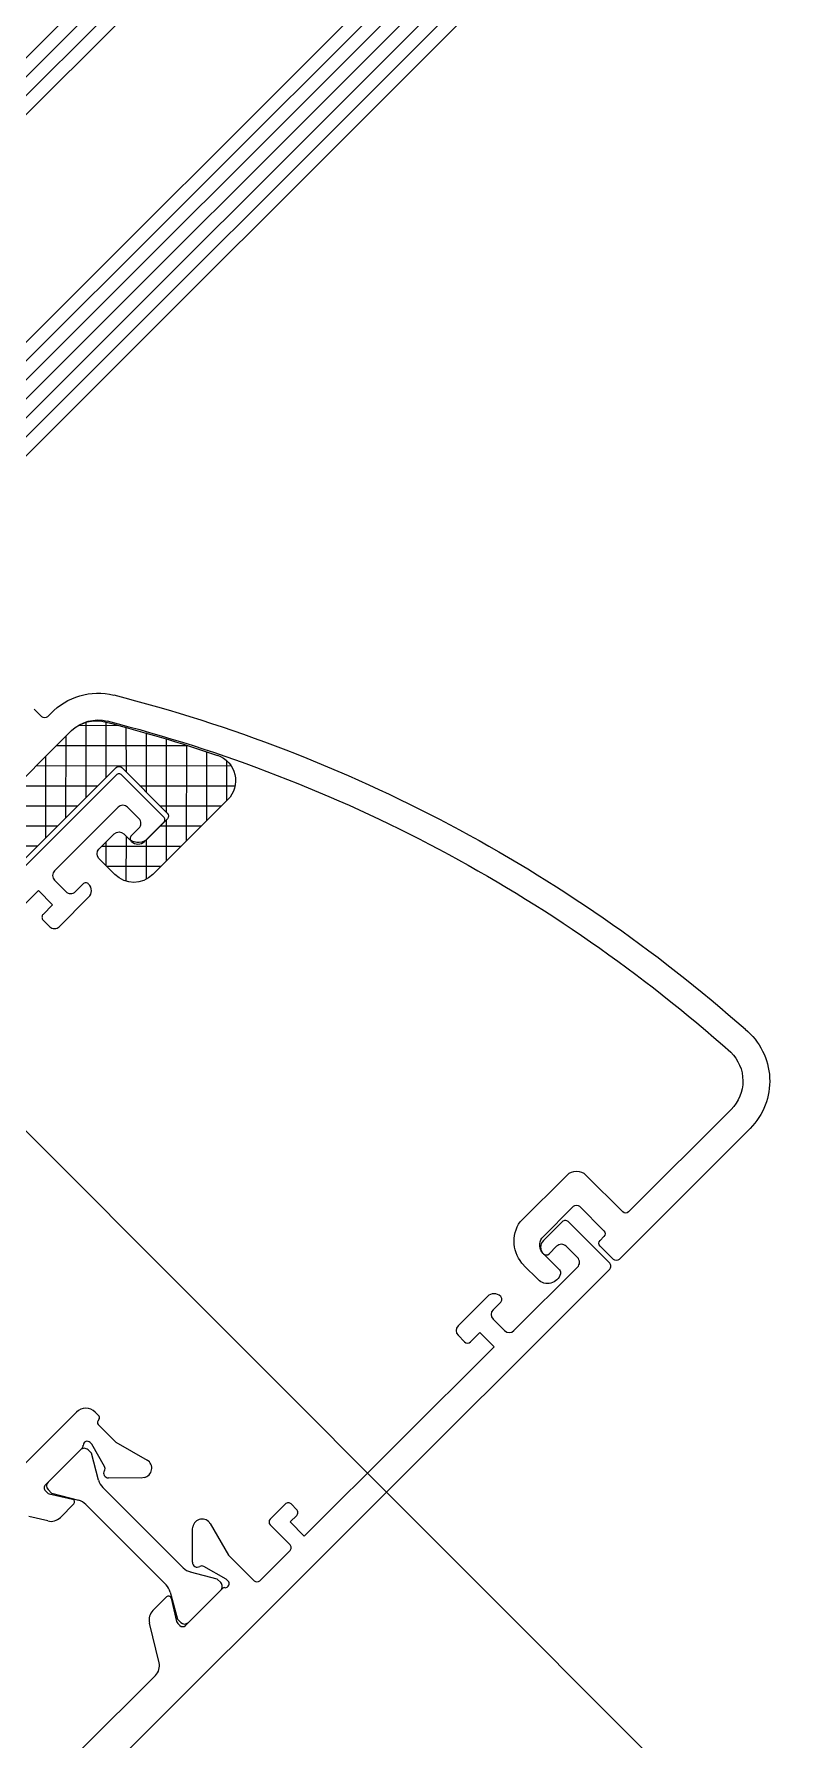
# Model space of a CAD drawing. Header units: centimetres. Extents: x 118932 to 154602, y -32682 to -23521.
# Drawn here: x 138277.29 to 138283, y -26646.96 to -26634.23 of the extents above; entities that cross this region are included whole.
import ezdxf

# ---------------------------------------------------------------- set-up
doc = ezdxf.new("R2010")
doc.units = ezdxf.units.CM
doc.header["$LTSCALE"] = 50
doc.header["$MEASUREMENT"] = 0
doc.layers.add('GEN_02_TF_Pencere', color=7, linetype='Continuous', lineweight=9, true_color=0x6093ac)

# ---------------------------------------------------------------- blocks, each defined once
blk = doc.blocks.new('P6_')
at = {"layer": 'GEN_02_TF_Pencere'}
for p, q in [((86193.459, 12307.936, 0), (86193.459, 12249.613, 0)), ((86246.772, 12302.229, 0), (86194.342, 12302.229, 0)), ((86246.772, 12302.129, 0), (86194.342, 12302.129, 0)), ((86246.772, 12302.029, 0), (86194.342, 12302.029, 0)), ((86246.772, 12301.929, 0), (86194.717, 12301.929, 0)), ((86246.772, 12300.729, 0), (86194.717, 12300.729, 0)), ((86246.772, 12300.629, 0), (86194.342, 12300.629, 0)), ((86246.772, 12300.529, 0), (86194.342, 12300.529, 0)), ((86246.772, 12300.429, 0), (86194.342, 12300.429, 0)), ((86246.772, 12300.329, 0), (86194.342, 12300.329, 0)), ((86246.772, 12300.229, 0), (86194.342, 12300.229, 0)), ((86246.722, 12300.129, 0), (86194.392, 12300.129, 0)), ((86187.872, 12297.965, 0), (86195.812, 12297.969, 0)), ((86195.842, 12297.939, 0), (86195.842, 12297.499, 0)), ((86194.792, 12297.769, 0), (86192.792, 12297.768, 0)), ((86194.792, 12297.619, 0), (86194.792, 12297.769, 0)), ((86194.932, 12297.739, 0), (86194.932, 12297.619, 0)), ((86195.652, 12297.789, 0), (86194.982, 12297.789, 0)), ((86195.702, 12297.619, 0), (86195.702, 12297.739, 0)), ((86194.662, 12297.519, 0), (86194.662, 12297.589, 0)), ((86194.692, 12297.619, 0), (86194.792, 12297.619, 0)), ((86195.022, 12297.469, 0), (86194.712, 12297.469, 0)), ((86194.982, 12297.569, 0), (86195.062, 12297.569, 0)), ((86195.572, 12297.569, 0), (86195.652, 12297.569, 0)), ((86195.812, 12297.469, 0), (86195.612, 12297.469, 0)), ((86190.493, 12294.816, 0), (86192.243, 12294.817, 0)), ((86192.328, 12294.663, 0), (86192.308, 12294.657, 0)), ((86192.343, 12294.717, 0), (86192.343, 12294.682, 0)), ((86191.666, 12294.566, 0), (86191.666, 12294.545, 0)), ((86191.686, 12294.557, 0), (86191.686, 12294.521, 0)), ((86192.083, 12294.597, 0), (86191.696, 12294.596, 0)), ((86192.066, 12294.597, 0), (86191.726, 12294.597, 0)), ((86192.105, 12294.383, 0), (86192.156, 12294.567, 0)), ((86192.106, 12294.521, 0), (86192.106, 12294.557, 0)), ((86192.156, 12294.567, 0), (86192.156, 12294.585, 0)), ((86192.294, 12294.638, 0), (86192.294, 12294.451, 0)), ((86191.519, 12294.394, 0), (86191.443, 12294.518, 0)), ((86191.67, 12294.529, 0), (86191.764, 12294.377, 0)), ((86191.686, 12294.521, 0), (86191.79, 12294.341, 0)), ((86192.002, 12294.341, 0), (86192.106, 12294.521, 0)), ((86192.294, 12294.451, 0), (86192.364, 12294.191, 0)), ((86191.747, 12294.347, 0), (86191.604, 12294.346, 0)), ((86191.806, 12294.281, 0), (86191.806, 12293.433, 0)), ((86191.806, 12294.281, 0), (86191.806, 12294.281, 0)), ((86191.986, 12293.433, 0), (86191.986, 12294.281, 0)), ((86192.238, 12294.128, 0), (86192.067, 12294.301, 0)), ((86192.256, 12294.115, 0), (86192.238, 12294.128, 0)), ((86192.065, 12293.413, 0), (86192.236, 12293.586, 0)), ((86192.236, 12293.586, 0), (86192.254, 12293.598, 0)), ((86192.362, 12293.523, 0), (86192.292, 12293.262, 0)), ((86191.358, 12293.059, 0), (86191.517, 12293.319, 0)), ((86191.602, 12293.367, 0), (86191.745, 12293.367, 0)), ((86191.762, 12293.336, 0), (86191.669, 12293.184, 0)), ((86191.79, 12293.373, 0), (86191.686, 12293.193, 0)), ((86192.106, 12293.193, 0), (86192.002, 12293.373, 0)), ((86192.154, 12293.147, 0), (86192.103, 12293.331, 0)), ((86192.292, 12293.262, 0), (86192.292, 12292.991, 0)), ((86194.712, 12293.261, 0), (86195.022, 12293.261, 0)), ((86195.612, 12293.261, 0), (86195.812, 12293.261, 0)), ((86191.664, 12293.168, 0), (86191.664, 12293.147, 0)), ((86191.686, 12293.193, 0), (86191.686, 12293.157, 0)), ((86192.106, 12293.157, 0), (86192.106, 12293.193, 0)), ((86192.154, 12293.128, 0), (86192.154, 12293.147, 0)), ((86192.672, 12292.991, 0), (86192.672, 12293.201, 0)), ((86192.702, 12293.231, 0), (86192.862, 12293.231, 0)), ((86192.892, 12293.201, 0), (86192.892, 12293.141, 0)), ((86194.662, 12293.141, 0), (86194.662, 12293.211, 0)), ((86195.062, 12293.161, 0), (86194.982, 12293.161, 0)), ((86195.652, 12293.161, 0), (86195.572, 12293.161, 0)), ((86195.842, 12293.231, 0), (86195.842, 12292.791, 0)), ((86190.487, 12293.011, 0), (86191.273, 12293.011, 0)), ((86191.694, 12293.117, 0), (86192.081, 12293.117, 0)), ((86191.726, 12293.117, 0), (86192.066, 12293.117, 0)), ((86192.862, 12293.111, 0), (86192.792, 12293.111, 0)), ((86192.792, 12293.111, 0), (86192.792, 12292.961, 0)), ((86194.792, 12293.111, 0), (86194.692, 12293.111, 0)), ((86194.792, 12292.961, 0), (86194.792, 12293.111, 0)), ((86194.932, 12293.111, 0), (86194.932, 12292.991, 0)), ((86195.702, 12292.991, 0), (86195.702, 12293.111, 0)), ((86192.322, 12292.961, 0), (86192.642, 12292.961, 0)), ((86192.792, 12292.961, 0), (86194.792, 12292.961, 0)), ((86194.982, 12292.941, 0), (86195.652, 12292.941, 0)), ((86195.812, 12292.761, 0), (86185.872, 12292.761, 0)), ((86195.812, 12292.761, 0), (86195.812, 12292.761, 0))]:
    blk.add_line(p, q, dxfattribs=at)
at = {"layer": 'GEN_02_TF_Pencere', "extrusion": (0, 0, -1)}
for p, q in [((86195.726, 12298.749, 0), (86195.726, 12298.669, 0)), ((86195.756, 12298.639, 0), (86195.791, 12298.639, 0)), ((86195.81, 12298.439, 0), (86192.115, 12298.439, 0)), ((86195.81, 12298.439, 0), (86192.115, 12298.439, 0)), ((86194.593, 12298.439, 0), (86195.023, 12298.009, 0)), ((86194.805, 12298.439, 0), (86195.235, 12298.009, 0)), ((86195.017, 12298.439, 0), (86195.447, 12298.009, 0)), ((86195.537, 12298.439, 0), (86195.107, 12298.009, 0)), ((86195.229, 12298.439, 0), (86195.659, 12298.009, 0)), ((86195.749, 12298.439, 0), (86195.319, 12298.009, 0)), ((86195.441, 12298.439, 0), (86196.467, 12297.413, 0)), ((86195.93, 12298.407, 0), (86195.532, 12298.009, 0)), ((86195.654, 12298.439, 0), (86196.345, 12297.747, 0)), ((86195.876, 12298.429, 0), (86196.087, 12298.218, 0)), ((86196.221, 12298.404, 0), (86196.221, 12298.404, 0)), ((86196.037, 12298.303, 0), (86195.744, 12298.009, 0)), ((86196.115, 12298.169, 0), (86195.881, 12297.934, 0)), ((86191.542, 12298.009, 0), (86195.851, 12298.009, 0)), ((86196.192, 12298.033, 0), (86195.881, 12297.722, 0)), ((86195.881, 12297.979, 0), (86195.881, 12297.499, 0)), ((86196.267, 12297.896, 0), (86195.881, 12297.51, 0)), ((86196.34, 12297.757, 0), (86195.834, 12297.251, 0)), ((86195.881, 12297.787, 0), (86196.383, 12297.286, 0)), ((86195.404, 12297.669, 0), (86195.281, 12297.546, 0)), ((86195.281, 12297.619, 0), (86195.281, 12297.451, 0)), ((86195.542, 12297.595, 0), (86195.304, 12297.358, 0)), ((86195.492, 12297.669, 0), (86195.331, 12297.669, 0)), ((86195.363, 12297.669, 0), (86195.781, 12297.251, 0)), ((86195.542, 12297.559, 0), (86195.542, 12297.619, 0)), ((86196.412, 12297.617, 0), (86196.046, 12297.251, 0)), ((86195.281, 12297.539, 0), (86195.569, 12297.251, 0)), ((86195.628, 12297.469, 0), (86195.42, 12297.261, 0)), ((86195.839, 12297.468, 0), (86195.622, 12297.251, 0)), ((86195.851, 12297.468, 0), (86195.651, 12297.468, 0)), ((86195.776, 12297.468, 0), (86195.993, 12297.251, 0)), ((86195.881, 12297.575, 0), (86196.205, 12297.251, 0)), ((86196.47, 12297.463, 0), (86196.259, 12297.251, 0)), ((86195.481, 12297.251, 0), (86196.271, 12297.251, 0)), ((86195.589, 12293.482, 0), (86196.082, 12293.482, 0)), ((86195.952, 12293.282, 0), (86195.617, 12293.282, 0)), ((86196.182, 12293.382, 0), (86196.182, 12292.993, 0)), ((86195.378, 12293.083, 0), (86195.378, 12293.232, 0)), ((86195.542, 12293.193, 0), (86195.542, 12293.022, 0)), ((86195.982, 12292.993, 0), (86195.982, 12293.252, 0)), ((86195.882, 12292.793, 0), (86195.882, 12292.933, 0)), ((86195.912, 12292.963, 0), (86195.952, 12292.963, 0)), ((86196.212, 12292.963, 0), (86197.293, 12292.963, 0)), ((86197.293, 12292.763, 0), (86195.912, 12292.763, 0))]:
    blk.add_line(p, q, dxfattribs=at)
for centre, radius, start, end in [((-86195.756, 12298.669, 0), 0.03, 270, 0), ((-86195.802, 12298.148, 0), 0.491, 88.7016, 148.5544), ((-86195.802, 12298.148, 0), 0.291, 91.6867, 148.3334), ((-86195.802, 12298.168, 0), 0.271, 91.7479, 148.2984), ((-86186.463, 12292.608, 0), 11.35, 149.2896, 176.4497), ((-86186.463, 12292.628, 0), 11.129, 149.2979, 153.8143), ((-86186.463, 12292.608, 0), 11.15, 149.2971, 176.6114), ((-86195.851, 12297.979, 0), 0.03, 90, 180), ((-86195.331, 12297.619, 0), 0.05, 360, 90), ((-86195.492, 12297.619, 0), 0.05, 90, 180), ((-86195.645, 12297.571, 0), 0.104, 266.8743, 353.2061), ((-86195.85, 12297.499, 0), 0.0312, 179.6263, 267.7267), ((-86196.271, 12297.451, 0), 0.2, 153.8142, 270), ((-86195.481, 12297.451, 0), 0.2, 270, 0), ((-86195.633, 12293.232, 0), 0.254, 0.1582, 80.0409), ((-86196.082, 12293.382, 0), 0.1, 90, 180), ((-86195.633, 12293.193, 0), 0.0907, 0.1582, 80.041), ((-86195.952, 12293.252, 0), 0.03, 90, 180), ((-86197.293, 12293.263, 0), 0.5, 174.4787, 270), ((-86197.293, 12293.263, 0), 0.3, 179.1788, 270), ((-86195.478, 12293.083, 0), 0.1, 241.2651, 0.0257), ((-86195.512, 12293.022, 0), 0.03, 179.9999, 241.2907), ((-86195.912, 12292.933, 0), 0.03, 360, 90), ((-86195.952, 12292.993, 0), 0.03, 180, 270), ((-86196.212, 12292.993, 0), 0.03, 270, 0), ((-86195.912, 12292.793, 0), 0.03, 270, 0)]:
    blk.add_arc(centre, radius, start, end, dxfattribs=at)
at = {"layer": 'GEN_02_TF_Pencere'}
for centre, radius, start, end in [((86195.812, 12297.939, 0), 0.03, 45.0329, 90.0328), ((86195.812, 12297.939, 0), 0.03, 0.033, 45.033), ((86194.982, 12297.739, 0), 0.05, 90.0328, 180.0329), ((86195.652, 12297.739, 0), 0.05, 0.0328, 90.0329), ((86194.692, 12297.589, 0), 0.03, 90.0328, 180.0329), ((86194.982, 12297.619, 0), 0.05, 180.0328, 270.0329), ((86195.652, 12297.619, 0), 0.05, 270.0328, 0.0329), ((86194.712, 12297.519, 0), 0.05, 180.0328, 270.0329), ((86195.022, 12297.539, 0), 0.07, 270.0329, 0.0329), ((86195.062, 12297.539, 0), 0.03, 0.0329, 90.033), ((86195.572, 12297.539, 0), 0.03, 90.0329, 180.033), ((86195.612, 12297.539, 0), 0.07, 180.0328, 270.0329), ((86195.812, 12297.499, 0), 0.03, 270.0329, 0.033), ((86192.243, 12294.717, 0), 0.1, 0.0293, 90.0417), ((86192.323, 12294.682, 0), 0.02, 285.0375, 0.0083), ((86191.696, 12294.566, 0), 0.03, 90.0328, 180.0329), ((86191.696, 12294.545, 0), 0.03, 180.0331, 211.4331), ((86191.726, 12294.557, 0), 0.04, 90, 179.9999), ((86192.066, 12294.557, 0), 0.04, 360, 90), ((86192.083, 12294.627, 0), 0.03, 270.0329, 315.8207), ((86192.126, 12294.585, 0), 0.03, 0.0329, 135.8205), ((86192.314, 12294.638, 0), 0.02, 104.9815, 180.053), ((86191.604, 12294.446, 0), 0.1, 211.4328, 270.0329), ((86191.747, 12294.367, 0), 0.02, 270.0328, 31.4328), ((86191.686, 12294.281, 0), 0.12, 0.0001, 30), ((86192.106, 12294.281, 0), 0.12, 150.0001, 180), ((86192.09, 12294.327, 0), 0.0347, 101.8309, 228.6866), ((86192.076, 12294.39, 0), 0.03, 282.3019, 345.6431), ((86192.296, 12294.173, 0), 0.07, 235.0329, 15.014), ((86192.294, 12293.541, 0), 0.07, 344.9963, 125.0258), ((86191.686, 12293.433, 0), 0.12, 329.9999, 0), ((86192.106, 12293.433, 0), 0.12, 180, 209.9999), ((86192.088, 12293.387, 0), 0.0347, 131.3603, 258.1907), ((86191.602, 12293.267, 0), 0.1, 90.0002, 148.5935), ((86191.745, 12293.347, 0), 0.02, 328.6001, 90), ((86192.074, 12293.323, 0), 0.03, 14.4077, 77.7275), ((86194.712, 12293.211, 0), 0.05, 90, 180), ((86195.022, 12293.191, 0), 0.07, 360, 90), ((86195.612, 12293.191, 0), 0.07, 90, 180), ((86195.812, 12293.231, 0), 0.03, 360, 90), ((86191.694, 12293.168, 0), 0.03, 148.6301, 179.993), ((86191.694, 12293.147, 0), 0.03, 180, 270), ((86191.726, 12293.157, 0), 0.04, 180.0001, 269.9999), ((86192.066, 12293.157, 0), 0.04, 270, 0), ((86192.702, 12293.201, 0), 0.03, 90, 180), ((86192.862, 12293.201, 0), 0.03, 360, 90), ((86192.862, 12293.141, 0), 0.03, 270, 0), ((86194.692, 12293.141, 0), 0.03, 180, 270), ((86194.982, 12293.111, 0), 0.05, 90, 180), ((86195.062, 12293.191, 0), 0.03, 270, 0), ((86195.572, 12293.191, 0), 0.03, 180, 270), ((86195.652, 12293.111, 0), 0.05, 360, 90), ((86191.273, 12293.111, 0), 0.1, 270, 328.6001), ((86192.081, 12293.087, 0), 0.03, 44.2123, 90.0001), ((86192.124, 12293.128, 0), 0.03, 224.2142, 359.9963), ((86192.322, 12292.991, 0), 0.03, 180, 270), ((86192.642, 12292.991, 0), 0.03, 270, 0), ((86194.982, 12292.991, 0), 0.05, 180, 270), ((86195.652, 12292.991, 0), 0.05, 270, 0), ((86195.812, 12292.791, 0), 0.03, 270, 0)]:
    blk.add_arc(centre, radius, start, end, dxfattribs=at)
blk = doc.blocks.new('DOGRAMA LEVEL 0 E BLOK')
at = {"rotation": 45.28448559245177}
blk.add_blockref('P6_', (-51716.683, -70349.75, 0), dxfattribs=at)

msp = doc.modelspace()

# ---------------------------------------------------------------- block references
at = {"rotation": 359.6887739338809}
msp.add_blockref('DOGRAMA LEVEL 0 E BLOK', (138089.785, -26193.192), dxfattribs=at)

doc.saveas('drawing.dxf')
